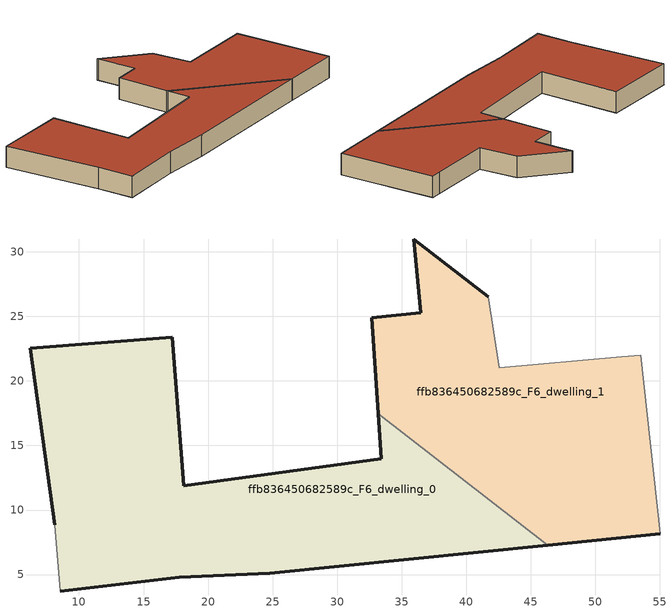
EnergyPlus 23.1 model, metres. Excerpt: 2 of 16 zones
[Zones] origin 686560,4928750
ffb836450682589c_F6_dwelling_0
 floor to ffb836450682589c_F5_dwelling_0 (EU_floor_Construction): 46.3,7.28 33.18,17.46 33.41,13.95 18.11,11.87 17.22,23.38 6.24,22.52 8.11,8.87 8.57,3.73 17.78,4.77 24.76,5.09 z18
 wall outside (EU_wall_Construction): 46.3,7.28 24.76,5.09 17.78,4.77 8.57,3.73 / 8.11,8.87 6.24,22.52 17.22,23.38 18.11,11.87 33.41,13.95 33.18,17.46 z18:21
 wall adiabatic (EU_wall_Construction): 8.57,3.73 8.11,8.87 z18:21
 wall to ffb836450682589c_F6_dwelling_1 (EU_wall_Construction): 33.18,17.46 46.3,7.28 z18:21
 roof outside (EU_roof_Construction): 33.18,17.46 46.3,7.28 24.76,5.09 17.78,4.77 8.57,3.73 8.11,8.87 6.24,22.52 17.22,23.38 18.11,11.87 33.41,13.95 z21
ffb836450682589c_F6_dwelling_1
 floor to ffb836450682589c_F5_dwelling_1 (EU_floor_Construction): 55,8.16 53.5,22 52.02,21.86 42.55,21 41.71,26.51 35.93,30.99 36.45,25.28 32.69,24.89 33.18,17.46 46.3,7.28 z18
 wall outside (EU_wall_Construction): 55,8.16 46.3,7.28 / 33.18,17.46 32.69,24.89 36.45,25.28 35.93,30.99 41.71,26.51 z18:21
 wall adiabatic (EU_wall_Construction): 41.71,26.51 42.55,21 52.02,21.86 53.5,22 55,8.16 z18:21
 roof outside (EU_roof_Construction): 53.5,22 55,8.16 46.3,7.28 33.18,17.46 32.69,24.89 36.45,25.28 35.93,30.99 41.71,26.51 42.55,21 52.02,21.86 z21
[Building]
EU S2 Campaign: North Axis=0; Terrain=City; Solar Distribution=FullExterior
[Site:Location]
Bologna: Latitude=44.5; Longitude=11.25; Time Zone=1; Elevation=37
[SizingPeriod:WeatherFileDays]
AnnualSizingPeriod: Begin Month=1; Begin Day of Month=1; End Month=12; End Day of Month=31; Day of Week for Start Day=Monday; Use Weather File Daylight Saving Period=No; Use Weather File Rain and Snow Indicators=No
[MATERIAL]
EU_InternalMass_Material: Roughness=MediumRough; Thickness=0.1; Conductivity=1; Density=1800; Specific Heat=900; Thermal Absorptance=0.9; Solar Absorptance=0.7; Visible Absorptance=0.7
[MATERIAL:NOMASS] Roughness=MediumRough; Thermal Absorptance=0.9; Solar Absorptance=0.7; Visible Absorptance=0.7
Name | Thermal Resistance
EU_wall_NoMass | 0.905828
EU_roof_NoMass | 0.37593
EU_floor_NoMass | 0.67114
[CONSTRUCTION]
EU_wall_Construction: EU_wall_NoMass
EU_roof_Construction: EU_roof_NoMass
EU_floor_Construction: EU_floor_NoMass
EU_InternalMass_Construction: EU_InternalMass_Material
[ZONE] Type=1; Multiplier=1; Ceiling Height=autocalculate; Floor Area=autocalculate; Part of Total Floor Area=Yes
Name | Volume
ffb836450682589c_F6_dwelling_0 | 1154.53
ffb836450682589c_F6_dwelling_1 | 852.14
[INTERNALMASS] Construction=EU_InternalMass_Construction
Name | Zone or ZoneList | Surface Area
ffb836450682589c_F6_dwelling_0_EU_InternalMass | ffb836450682589c_F6_dwelling_0 | 630.429
ffb836450682589c_F6_dwelling_1_EU_InternalMass | ffb836450682589c_F6_dwelling_1 | 524.101
[OTHEREQUIPMENT] Fuel Type=Electricity; Design Level Calculation Method=Watts/Area; Power per Zone Floor Area=1; Fraction Latent=0; Fraction Radiant=0; Fraction Lost=0; Carbon Dioxide Generation Rate=0; EndUse Subcategory=EU_Step8_InternalGains
Name | Zone or ZoneList or Space or SpaceList | Schedule
EU_Step8_InternalGain_ffb836450682589c_F6_dwelling_0_f000 | ffb836450682589c_F6_dwelling_0 | EU_Step8_GainSchedule_ffb836450682589c_F6_dwelling_0_f000
EU_Step8_InternalGain_ffb836450682589c_F6_dwelling_1_f000 | ffb836450682589c_F6_dwelling_1 | EU_Step8_GainSchedule_ffb836450682589c_F6_dwelling_1_f000
[ZONEVENTILATION:DESIGNFLOWRATE] Schedule=EU_AlwaysOn; Design Flow Rate Calculation Method=AirChanges/Hour; Air Changes per Hour=0.73129; Ventilation Type=Natural; Fan Pressure Rise=0; Fan Total Efficiency=1; Constant Term Coefficient=1; Temperature Term Coefficient=0; Velocity Term Coefficient=0; Velocity Squared Term Coefficient=0; Minimum Indoor Temperature=-100; Maximum Indoor Temperature=100; Delta Temperature=-100; Minimum Outdoor Temperature=-100; Maximum Outdoor Temperature=100; Maximum Wind Speed=40
Name | Zone or ZoneList or Space or SpaceList
EU_ConstantAir_ffb836450682589c_F6_dwelling_0 | ffb836450682589c_F6_dwelling_0
EU_ConstantAir_ffb836450682589c_F6_dwelling_1 | ffb836450682589c_F6_dwelling_1
[HVACTEMPLATE:ZONE:IDEALLOADSAIRSYSTEM] System Availability Schedule=EU_AlwaysOn; Maximum Heating Supply Air Temperature=50; Minimum Cooling Supply Air Temperature=13; Maximum Heating Supply Air Humidity Ratio=0.0156; Minimum Cooling Supply Air Humidity Ratio=0.0077; Heating Limit=NoLimit; Cooling Limit=NoLimit; Heating Availability Schedule=EU_AlwaysOn; Cooling Availability Schedule=EU_CoolingOff; Dehumidification Control Type=ConstantSensibleHeatRatio; Cooling Sensible Heat Ratio=0.7; Dehumidification Setpoint=60; Humidification Control Type=None; Humidification Setpoint=30; Outdoor Air Method=None; Outdoor Air Flow Rate per Person=0.00944; Outdoor Air Flow Rate per Zone Floor Area=0; Outdoor Air Flow Rate per Zone=0; Demand Controlled Ventilation Type=None; Outdoor Air Economizer Type=NoEconomizer; Heat Recovery Type=None; Sensible Heat Recovery Effectiveness=0.7; Latent Heat Recovery Effectiveness=0.65
Name | Template Thermostat
ffb836450682589c_F6_dwelling_0 | EU_HeatOnly_ffb836450682589c_F6_dwelling_0
ffb836450682589c_F6_dwelling_1 | EU_HeatOnly_ffb836450682589c_F6_dwelling_1
[SIZING:ZONE] Zone Cooling Design Supply Air Temperature Input Method=SupplyAirTemperature; Zone Cooling Design Supply Air Temperature=13; Zone Heating Design Supply Air Temperature Input Method=SupplyAirTemperature; Zone Heating Design Supply Air Temperature=50; Zone Cooling Design Supply Air Humidity Ratio=0.008; Zone Heating Design Supply Air Humidity Ratio=0.008; Cooling Design Air Flow Method=DesignDay; Cooling Design Air Flow Rate=0; Cooling Minimum Air Flow per Zone Floor Area=0.000762; Cooling Minimum Air Flow=0; Cooling Minimum Air Flow Fraction=0.2; Heating Design Air Flow Method=DesignDay; Heating Design Air Flow Rate=0; Heating Maximum Air Flow per Zone Floor Area=0.002032; Heating Maximum Air Flow=0.141576; Heating Maximum Air Flow Fraction=0.3; Account for Dedicated Outdoor Air System=No; Dedicated Outdoor Air System Control Strategy=NeutralSupplyAir; Dedicated Outdoor Air Low Setpoint Temperature for Design=autosize; Dedicated Outdoor Air High Setpoint Temperature for Design=autosize; Zone Load Sizing Method=Sensible Load Only No Latent Load; Zone Latent Cooling Design Supply Air Humidity Ratio Input Method=HumidityRatioDifference; Zone Cooling Design Supply Air Humidity Ratio Difference=0.005; Zone Latent Heating Design Supply Air Humidity Ratio Input Method=HumidityRatioDifference; Zone Humidification Design Supply Air Humidity Ratio Difference=0.005
ffb836450682589c_F6_dwelling_0; ffb836450682589c_F6_dwelling_1
[SCHEDULE:CONSTANT]
Name | Hourly Value
EU_AlwaysOn | 1
EU_CoolingOff | 0
[SCHEDULE:FILE] Column Number=1; Rows to Skip at Top=0; Number of Hours of Data=8760; Column Separator=Comma; Interpolate to Timestep=No; Minutes per Item=60; Adjust Schedule for Daylight Savings=Yes
Name | File
EU_Step8_GainSchedule_ffb836450682589c_F6_dwelling_0_f000 | ../../schedules/ffb836450682589c/ffb836450682589c_F6_dwelling_0_f000_gain.csv
EU_Step8_GainSchedule_ffb836450682589c_F6_dwelling_1_f000 | ../../schedules/ffb836450682589c/ffb836450682589c_F6_dwelling_1_f000_gain.csv
